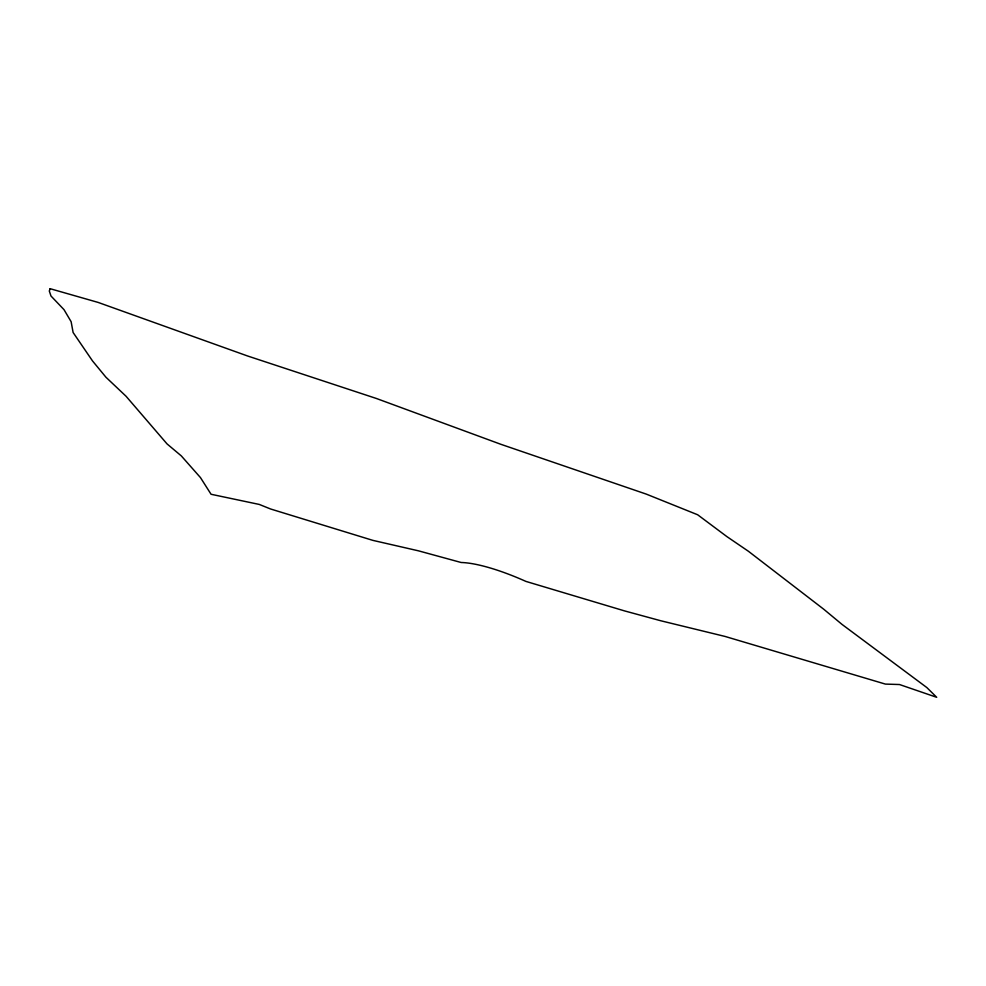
<?xml version="1.0" encoding="UTF-8"?>
<svg xmlns="http://www.w3.org/2000/svg" width="986" height="986" viewBox="0 0 986 986"><rect width="100%" height="100%" fill="white"/><g stroke="black" fill="none" stroke-linecap="round" stroke-linejoin="round"><path stroke-width="1.48" d="M50.138 288.701L49.3 291.006L50.989 296.01L63.991 309.641L71.128 321.695L73.112 332.504L92.524 360.938L105.946 377.231L126.072 396.273L167.065 443.934L181.288 455.877L200.466 477.594L211.066 494.269L259.281 504.438L270.62 508.998L372.844 540.365L418.421 550.817L461.165 562.501A86.583 21.63 25.7 0 1 525.92 581.407L624.458 610.876L660.879 620.786L725.092 636.451L885.379 684.087L899.503 684.53L936.7 697.299L926.828 687.55L842.044 624.421L823.692 609.188L748.386 551.248L726.879 536.594L697.657 514.766L646.311 494.122L500.9 444.316L376.43 398.492L247.585 355.983L98.095 302.406L50.138 288.701"/></g></svg>
